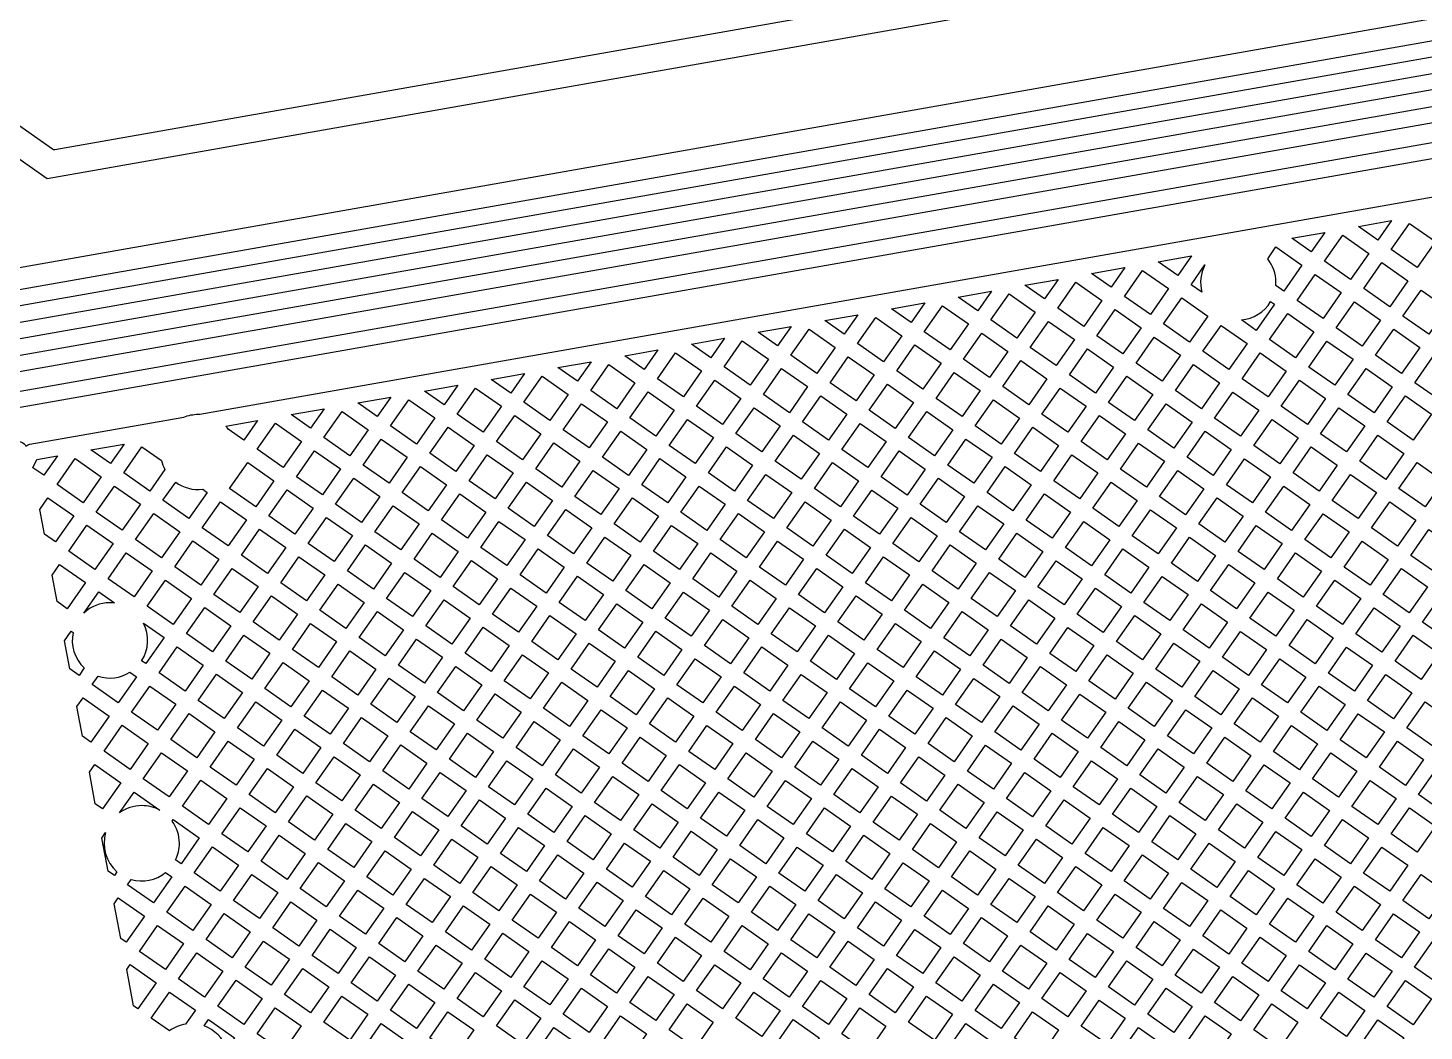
# Model space of a CAD drawing. Extents: x 3103 to 3424, y -52 to 175.
# Drawn here: x 3137.41 to 3144, y 38.67 to 43.4 of the extents above; entities that cross this region are included whole.
import ezdxf

# ---------------------------------------------------------------- set-up
doc = ezdxf.new("R2010")
doc.units = 0
doc.layers.add('gbr-dxf_layer0', color=7, linetype='Continuous')

msp = doc.modelspace()

# ---------------------------------------------------------------- linework, layer by layer
at = {"layer": 'gbr-dxf_layer0'}
for p, q in [((3136.7753, 41.9056), (3148.2559, 43.9299)), ((3148.2691, 43.8548), (3136.7885, 41.8306)), ((3136.8129, 41.7568), (3148.206, 43.7655)), ((3136.8826, 41.5993), (3148.2509, 43.6037)), ((3148.2624, 43.5284), (3136.8958, 41.5242)), ((3143.378, 42.4085), (3143.5344, 42.4361)), ((3143.6928, 42.464), (3143.8492, 42.4916)), ((3142.7481, 42.2975), (3142.9046, 42.325)), ((3142.4335, 42.242), (3142.5901, 42.2696)), ((3142.9026, 42.1893), (3142.9682, 42.2831)), ((3142.1185, 42.1864), (3142.2752, 42.2141)), ((3142.9541, 42.1532), (3142.9026, 42.1893)), ((3141.8036, 42.1309), (3141.9604, 42.1585)), ((3141.174, 42.0199), (3141.3307, 42.0475)), ((3141.4889, 42.0754), (3141.6455, 42.103)), ((3140.8592, 41.9644), (3141.0158, 41.992)), ((3140.5444, 41.9089), (3140.7009, 41.9365)), ((3140.2296, 41.8534), (3140.3861, 41.881)), ((3139.9147, 41.7978), (3140.0712, 41.8254)), ((3139.2851, 41.6868), (3139.4415, 41.7144)), ((3139.5997, 41.7423), (3139.7564, 41.7699)), ((3138.9701, 41.6313), (3139.1267, 41.6589)), ((3138.6553, 41.5758), (3138.8118, 41.6034)), ((3138.3466, 41.5213), (3138.4969, 41.5478)), ((3137.7108, 41.4092), (3137.8672, 41.4368)), ((3137.762, 39.5769), (3137.7798, 39.6023))]:
    msp.add_line(p, q, dxfattribs=at)
at = {"layer": 'gbr-dxf_layer0', "linetype": 'Continuous'}
for points in [[(3151.9028, 45.3586), (3137.5395, 42.8263, -0.20293), (3137.5298, 42.8285), (3137.2307, 43.038), (3135.153, 42.6719), (3135.0401, 42.5071)], [(3135.8809, 39.6033), (3135.6694, 40.6102), (3135.4845, 40.7329, -0.207211), (3135.4789, 40.7414), (3135.3084, 41.7091, -0.223074), (3135.2442, 41.8459, -0.133068), (3135.2685, 41.9357), (3135.1742, 42.4707, -0.200671), (3135.1764, 42.4803), (3135.2248, 42.551, -0.206219), (3135.2332, 42.5566), (3137.1955, 42.9024, -0.20293), (3137.2052, 42.9002), (3137.5043, 42.6907), (3151.7686, 45.2055, -0.095157), (3151.7734, 45.2055)], [(3154.1382, 45.2262), (3136.6478, 42.1418, 0.206698), (3136.3611, 41.9531, -0.088145), (3136.356, 41.9458), (3136.2457, 41.788, 0.198906), (3136.0849, 41.0647), (3136.2879, 39.9125, -0.203197), (3136.1508, 39.3173, -0.069722), (3136.1471, 39.3113)], [(3136.4522, 41.9057, -0.198647), (3136.6656, 42.0414), (3148.3145, 44.0953)], [(3148.3277, 44.0202), (3136.6788, 41.9664, 0.198607), (3136.5146, 41.8619)], [(3148.2225, 43.6908, -0.025352), (3148.217, 43.6901), (3136.8262, 41.6817)], [(3137.3284, 41.4639), (3137.383, 41.4454, -0.187894), (3137.4036, 41.4269, -0.138202), (3137.4223, 41.4357), (3138.1486, 41.5638, -0.099044), (3138.217, 41.5775, -0.011726), (3138.2251, 41.5773), (3148.3937, 43.3703)], [(3138.4969, 41.5478), (3138.4325, 41.4558), (3138.3581, 41.5079, 0.024976), (3138.3466, 41.5213)], [(3137.822, 40.6866, 0.030833), (3137.8002, 40.688, 0.192716), (3137.6775, 40.6388)], [(3138.0365, 39.7079, 0.127016), (3137.9503, 39.7299, 0.160314), (3137.8447, 39.6951)], [(3137.7798, 39.6023, 0.293187), (3137.8335, 39.418), (3137.8211, 39.4003), (3137.7914, 39.4211), (3137.762, 39.5769)]]:
    msp.add_lwpolyline(points, format="xyb", dxfattribs=at)
for points in [[(3143.5344, 42.4361), (3143.4699, 42.3441), (3143.378, 42.4085)], [(3143.8492, 42.4916), (3143.7848, 42.3996), (3143.6928, 42.464)], [(3142.9046, 42.325), (3142.8401, 42.233), (3142.7481, 42.2975)], [(3142.5901, 42.2696), (3142.5256, 42.1775), (3142.4335, 42.242)], [(3142.2752, 42.2141), (3142.2106, 42.1219), (3142.1185, 42.1864)], [(3141.9604, 42.1585), (3141.8958, 42.0664), (3141.8036, 42.1309)], [(3141.3307, 42.0475), (3141.2662, 41.9554), (3141.174, 42.0199)], [(3141.6455, 42.103), (3141.581, 42.0109), (3141.4889, 42.0754)], [(3141.0158, 41.992), (3140.9513, 41.8999), (3140.8592, 41.9644)], [(3140.7009, 41.9365), (3140.6364, 41.8444), (3140.5444, 41.9089)], [(3140.3861, 41.881), (3140.3216, 41.7889), (3140.2296, 41.8534)], [(3140.0712, 41.8254), (3140.0068, 41.7334), (3139.9147, 41.7978)], [(3139.4415, 41.7144), (3139.3771, 41.6224), (3139.2851, 41.6868)], [(3139.7564, 41.7699), (3139.6919, 41.6777), (3139.5997, 41.7423)], [(3139.1267, 41.6589), (3139.0622, 41.5667), (3138.9701, 41.6313)], [(3138.8118, 41.6034), (3138.7474, 41.5113), (3138.6553, 41.5758)], [(3137.4368, 41.3252), (3137.4548, 41.3641), (3137.5525, 41.3813)], [(3137.5525, 41.3813), (3137.4881, 41.2893), (3137.4368, 41.3252)], [(3137.8672, 41.4368), (3137.8028, 41.3448), (3137.7108, 41.4092)], [(3137.6775, 40.6388), (3137.7475, 40.7388), (3137.822, 40.6866)], [(3137.9586, 40.591), (3138.0555, 40.5231), (3137.9694, 40.4003), (3137.9498, 40.414)], [(3137.8447, 39.6951), (3137.9141, 39.7941), (3138.0365, 39.7079)]]:
    msp.add_lwpolyline(points, dxfattribs=at)
for points in [[(3143.8472, 42.3559), (3143.9331, 42.4787), (3144.0559, 42.3927), (3143.97, 42.27)], [(3143.5324, 42.3004), (3143.6183, 42.4232), (3143.7411, 42.3372), (3143.6551, 42.2145)], [(3142.588, 42.1338), (3142.6739, 42.2564), (3142.7964, 42.1706), (3142.7106, 42.048)], [(3143.4027, 42.1153), (3143.4887, 42.238), (3143.6114, 42.152), (3143.5255, 42.0293)], [(3143.7175, 42.1708), (3143.8035, 42.2935), (3143.9263, 42.2075), (3143.8403, 42.0848)], [(3142.2731, 42.0782), (3142.3591, 42.2011), (3142.4819, 42.1151), (3142.3958, 41.9922)], [(3141.9582, 42.0227), (3142.0442, 42.1454), (3142.1669, 42.0595), (3142.081, 41.9367)], [(3142.773, 42.0043), (3142.8588, 42.1269), (3142.9816, 42.0409), (3142.8958, 41.9183)], [(3143.5879, 41.9856), (3143.6738, 42.1083), (3143.7966, 42.0224), (3143.7107, 41.8996)], [(3143.9027, 42.0411), (3143.9887, 42.1638), (3144.1114, 42.0779), (3144.0255, 41.9551)], [(3141.6434, 41.9672), (3141.7293, 42.0899), (3141.8521, 42.0039), (3141.7662, 41.8812)], [(3142.4583, 41.9485), (3142.5443, 42.0714), (3142.6669, 41.9856), (3142.5808, 41.8627)], [(3143.273, 41.93), (3143.359, 42.0528), (3143.4818, 41.9669), (3143.3957, 41.844)], [(3141.0137, 41.8562), (3141.0997, 41.9789), (3141.2224, 41.8929), (3141.1365, 41.7702)], [(3141.3286, 41.9117), (3141.4145, 42.0344), (3141.5373, 41.9485), (3141.4513, 41.8257)], [(3142.1434, 41.893), (3142.2294, 42.0158), (3142.3521, 41.9298), (3142.2662, 41.807)], [(3142.9582, 41.8746), (3143.0441, 41.9972), (3143.1668, 41.9112), (3143.081, 41.7886)], [(3143.7731, 41.8559), (3143.859, 41.9787), (3143.9817, 41.8927), (3143.8958, 41.77)], [(3140.6989, 41.8007), (3140.7848, 41.9235), (3140.9076, 41.8375), (3140.8216, 41.7147)], [(3141.8286, 41.8375), (3141.9145, 41.9602), (3142.0373, 41.8743), (3141.9513, 41.7516)], [(3142.6432, 41.819), (3142.7293, 41.9419), (3142.8521, 41.8559), (3142.766, 41.733)], [(3143.4581, 41.8003), (3143.5442, 41.9232), (3143.667, 41.8372), (3143.5809, 41.7143)], [(3140.3841, 41.7452), (3140.47, 41.8679), (3140.5927, 41.782), (3140.5068, 41.6593)], [(3141.1989, 41.7265), (3141.2849, 41.8492), (3141.4076, 41.7633), (3141.3217, 41.6406)], [(3141.5137, 41.782), (3141.5997, 41.9048), (3141.7225, 41.8188), (3141.6365, 41.696)], [(3142.3286, 41.7633), (3142.4146, 41.8861), (3142.5371, 41.8003), (3142.4512, 41.6775)], [(3143.1434, 41.7449), (3143.2293, 41.8675), (3143.352, 41.7816), (3143.2662, 41.659)], [(3143.9582, 41.7263), (3144.0442, 41.849), (3144.1668, 41.7631), (3144.0809, 41.6404)], [(3140.0692, 41.6897), (3140.1552, 41.8125), (3140.2779, 41.7265), (3140.192, 41.6037)], [(3140.8841, 41.671), (3140.97, 41.7938), (3141.0928, 41.7078), (3141.0068, 41.585)], [(3142.0138, 41.7079), (3142.0997, 41.8306), (3142.2225, 41.7446), (3142.1365, 41.6219)], [(3142.8285, 41.6893), (3142.9145, 41.8122), (3143.0373, 41.7262), (3142.9512, 41.6033)], [(3143.6433, 41.6706), (3143.7294, 41.7935), (3143.8521, 41.7076), (3143.7661, 41.5847)], [(3139.7543, 41.634), (3139.8403, 41.7569), (3139.9631, 41.671), (3139.877, 41.5481)], [(3140.5692, 41.6156), (3140.6551, 41.7383), (3140.7779, 41.6523), (3140.692, 41.5296)], [(3141.3841, 41.5969), (3141.47, 41.7196), (3141.5928, 41.6336), (3141.5069, 41.5109)], [(3141.6989, 41.6523), (3141.7849, 41.7751), (3141.9076, 41.6892), (3141.8217, 41.5664)], [(3142.5136, 41.6338), (3142.5995, 41.7566), (3142.7223, 41.6706), (3142.6364, 41.5478)], [(3143.3286, 41.6153), (3143.4144, 41.7379), (3143.5372, 41.6519), (3143.4514, 41.5293)], [(3139.1246, 41.523), (3139.2107, 41.6459), (3139.3334, 41.56), (3139.2473, 41.4371)], [(3139.4395, 41.5787), (3139.5254, 41.7013), (3139.6481, 41.6153), (3139.5623, 41.4927)], [(3140.2544, 41.56), (3140.3404, 41.6828), (3140.4631, 41.5968), (3140.3771, 41.4741)], [(3141.0693, 41.5413), (3141.1552, 41.6641), (3141.278, 41.5782), (3141.192, 41.4554)], [(3141.8841, 41.5227), (3141.97, 41.6455), (3142.0928, 41.5595), (3142.0069, 41.4367)], [(3142.199, 41.5782), (3142.2849, 41.7009), (3142.4075, 41.6151), (3142.3215, 41.4924)], [(3143.0137, 41.5596), (3143.0997, 41.6825), (3143.2224, 41.5966), (3143.1364, 41.4737)], [(3143.8285, 41.541), (3143.9145, 41.6639), (3144.0372, 41.578), (3143.9511, 41.4551)], [(3138.8098, 41.4676), (3138.8957, 41.5903), (3139.0185, 41.5043), (3138.9326, 41.3816)], [(3139.9394, 41.5044), (3140.0255, 41.6273), (3140.1483, 41.5413), (3140.0622, 41.4184)], [(3140.7544, 41.4859), (3140.8404, 41.6086), (3140.9631, 41.5226), (3140.8772, 41.3999)], [(3141.5693, 41.4672), (3141.6552, 41.5899), (3141.778, 41.504), (3141.692, 41.3813)], [(3142.6988, 41.5041), (3142.7848, 41.6269), (3142.9075, 41.5409), (3142.8216, 41.4181)], [(3143.5138, 41.4856), (3143.5996, 41.6082), (3143.7224, 41.5223), (3143.6365, 41.3997)], [(3138.4949, 41.4121), (3138.5809, 41.5348), (3138.7036, 41.4489), (3138.6177, 41.3261)], [(3139.3098, 41.3934), (3139.3958, 41.5163), (3139.5186, 41.4303), (3139.4326, 41.3074)], [(3139.6247, 41.449), (3139.7106, 41.5716), (3139.8333, 41.4857), (3139.7475, 41.3631)], [(3140.4395, 41.4304), (3140.5255, 41.5531), (3140.6483, 41.4672), (3140.5623, 41.3444)], [(3141.2544, 41.4117), (3141.3404, 41.5345), (3141.4632, 41.4485), (3141.3772, 41.3257)], [(3142.0693, 41.393), (3142.1552, 41.5158), (3142.2778, 41.43), (3142.1919, 41.3072)], [(3142.3839, 41.4487), (3142.4699, 41.5714), (3142.5927, 41.4854), (3142.5067, 41.3627)], [(3143.1988, 41.43), (3143.2849, 41.5529), (3143.4076, 41.4669), (3143.3216, 41.344)], [(3138.995, 41.3379), (3139.0809, 41.4606), (3139.2036, 41.3747), (3139.1177, 41.252)], [(3140.1247, 41.3747), (3140.2107, 41.4976), (3140.3334, 41.4117), (3140.2474, 41.2888)], [(3140.9396, 41.3562), (3141.0256, 41.4789), (3141.1483, 41.393), (3141.0624, 41.2703)], [(3141.7544, 41.3376), (3141.8404, 41.4603), (3141.9632, 41.3743), (3141.8772, 41.2516)], [(3142.884, 41.3744), (3142.97, 41.4972), (3143.0927, 41.4113), (3143.0067, 41.2885)], [(3143.6989, 41.356), (3143.7848, 41.4786), (3143.9074, 41.3927), (3143.8216, 41.2701)], [(3138.6801, 41.2824), (3138.7661, 41.4052), (3138.8889, 41.3192), (3138.8029, 41.1964)], [(3139.495, 41.2637), (3139.581, 41.3866), (3139.7038, 41.3007), (3139.6177, 41.1778)], [(3139.8099, 41.3194), (3139.8957, 41.442), (3140.0185, 41.356), (3139.9327, 41.2334)], [(3140.6247, 41.3007), (3140.7107, 41.4235), (3140.8335, 41.3375), (3140.7475, 41.2147)], [(3141.4396, 41.282), (3141.5256, 41.4048), (3141.6483, 41.3188), (3141.5624, 41.1961)], [(3142.2543, 41.2635), (3142.3402, 41.3862), (3142.463, 41.3003), (3142.3771, 41.1775)], [(3142.5692, 41.319), (3142.6551, 41.4417), (3142.7779, 41.3557), (3142.6919, 41.233)], [(3143.384, 41.3003), (3143.4701, 41.4232), (3143.5928, 41.3373), (3143.5068, 41.2144)], [(3137.5505, 41.2456), (3137.6364, 41.3683), (3137.7591, 41.2824), (3137.6732, 41.1597)], [(3138.3653, 41.2269), (3138.4512, 41.3497), (3138.574, 41.2637), (3138.4881, 41.141)], [(3139.1801, 41.2083), (3139.2661, 41.331), (3139.3888, 41.245), (3139.3029, 41.1223)], [(3140.3098, 41.2451), (3140.3958, 41.368), (3140.5186, 41.282), (3140.4326, 41.1591)], [(3141.1248, 41.2265), (3141.2107, 41.3493), (3141.3335, 41.2633), (3141.2476, 41.1406)], [(3141.9396, 41.2079), (3142.0256, 41.3306), (3142.1482, 41.2448), (3142.0622, 41.122)], [(3143.0692, 41.2448), (3143.1551, 41.3676), (3143.2779, 41.2816), (3143.1919, 41.1588)], [(3143.884, 41.2264), (3143.9698, 41.349), (3144.0927, 41.2629), (3144.0069, 41.1403)], [(3138.8653, 41.1527), (3138.9513, 41.2755), (3139.074, 41.1895), (3138.988, 41.0668)], [(3139.6801, 41.1341), (3139.7662, 41.2569), (3139.889, 41.171), (3139.8029, 41.0481)], [(3139.9951, 41.1897), (3140.0809, 41.3123), (3140.2037, 41.2264), (3140.1178, 41.1038)], [(3140.8099, 41.171), (3140.8959, 41.2938), (3141.0187, 41.2078), (3140.9327, 41.0851)], [(3141.6248, 41.1524), (3141.7107, 41.2751), (3141.8335, 41.1892), (3141.7476, 41.0664)], [(3142.4395, 41.1338), (3142.5255, 41.2566), (3142.6482, 41.1706), (3142.5623, 41.0478)], [(3142.7544, 41.1893), (3142.8403, 41.312), (3142.963, 41.2261), (3142.8771, 41.1034)], [(3143.5692, 41.1707), (3143.6552, 41.2935), (3143.7779, 41.2077), (3143.6918, 41.0848)], [(3137.4686, 41.1286), (3137.5068, 41.1832), (3137.6295, 41.0973), (3137.5436, 40.9746), (3137.4907, 41.0116)], [(3137.7356, 41.116), (3137.8215, 41.2387), (3137.9443, 41.1527), (3137.8584, 41.03)], [(3138.5505, 41.0972), (3138.6364, 41.22), (3138.7592, 41.134), (3138.6733, 41.0113)], [(3139.3653, 41.0786), (3139.4513, 41.2013), (3139.574, 41.1154), (3139.4881, 40.9926)], [(3140.1802, 41.0601), (3140.2661, 41.1827), (3140.3889, 41.0967), (3140.303, 40.9741)], [(3140.495, 41.1154), (3140.581, 41.2383), (3140.7038, 41.1523), (3140.6178, 41.0294)], [(3141.31, 41.0969), (3141.3959, 41.2196), (3141.5186, 41.1337), (3141.4327, 41.0109)], [(3142.1246, 41.0783), (3142.2106, 41.2011), (3142.3334, 41.1151), (3142.2474, 40.9924)], [(3143.2544, 41.1151), (3143.3403, 41.2379), (3143.463, 41.1519), (3143.3771, 41.0292)], [(3138.2356, 41.0417), (3138.3216, 41.1645), (3138.4443, 41.0785), (3138.3584, 40.9558)], [(3139.0505, 41.0231), (3139.1364, 41.1458), (3139.2592, 41.0599), (3139.1733, 40.9371)], [(3139.8654, 41.0044), (3139.9514, 41.1273), (3140.0741, 41.0413), (3139.9881, 40.9185)], [(3140.9951, 41.0414), (3141.0811, 41.1641), (3141.2039, 41.0782), (3141.1179, 40.9554)], [(3141.81, 41.0227), (3141.8959, 41.1455), (3142.0185, 41.0596), (3141.9326, 40.9369)], [(3142.6247, 41.0041), (3142.7107, 41.1269), (3142.8334, 41.0409), (3142.7474, 40.9182)], [(3142.9395, 41.0597), (3143.0255, 41.1824), (3143.1482, 41.0964), (3143.0623, 40.9737)], [(3143.7542, 41.0411), (3143.8403, 41.164), (3143.9632, 41.0779), (3143.8771, 40.955)], [(3137.606, 40.9309), (3137.6919, 41.0536), (3137.8147, 40.9676), (3137.7288, 40.8449)], [(3137.9208, 40.9863), (3138.0067, 41.109), (3138.1295, 41.023), (3138.0436, 40.9003)], [(3138.7357, 40.9676), (3138.8216, 41.0903), (3138.9443, 41.0044), (3138.8584, 40.8816)], [(3139.5505, 40.9489), (3139.6364, 41.0717), (3139.7592, 40.9857), (3139.6733, 40.8629)], [(3140.3654, 40.9304), (3140.4513, 41.053), (3140.5741, 40.967), (3140.4882, 40.8444)], [(3140.6802, 40.9857), (3140.7662, 41.1086), (3140.889, 41.0226), (3140.803, 40.8998)], [(3141.4951, 40.9672), (3141.5811, 41.09), (3141.7039, 41.004), (3141.6179, 40.8813)], [(3142.3099, 40.9486), (3142.3958, 41.0714), (3142.5186, 40.9854), (3142.4326, 40.8627)], [(3143.1247, 40.93), (3143.2106, 41.0527), (3143.3334, 40.9668), (3143.2474, 40.844)], [(3143.4395, 40.9855), (3143.5255, 41.1082), (3143.6481, 41.0224), (3143.5622, 40.8996)], [(3138.4208, 40.9121), (3138.5068, 41.0348), (3138.6296, 40.9488), (3138.5436, 40.8261)], [(3139.2357, 40.8934), (3139.3216, 41.0162), (3139.4444, 40.9302), (3139.3584, 40.8075)], [(3140.0505, 40.8748), (3140.1365, 40.9976), (3140.2593, 40.9117), (3140.1733, 40.7888)], [(3141.1803, 40.9117), (3141.2663, 41.0344), (3141.389, 40.9485), (3141.303, 40.8258)], [(3141.995, 40.8932), (3142.0809, 41.0159), (3142.2037, 40.9299), (3142.1178, 40.8072)], [(3142.8099, 40.8745), (3142.8958, 40.9972), (3143.0186, 40.9113), (3142.9326, 40.7885)], [(3143.9395, 40.9113), (3144.0256, 41.0342), (3144.1483, 40.9483), (3144.0623, 40.8254)], [(3137.7912, 40.8012), (3137.8771, 40.9239), (3137.9999, 40.8379), (3137.914, 40.7152)], [(3138.106, 40.8566), (3138.1919, 40.9793), (3138.3147, 40.8933), (3138.2288, 40.7707)], [(3138.9208, 40.8379), (3139.0068, 40.9607), (3139.1295, 40.8747), (3139.0436, 40.752)], [(3139.7357, 40.8192), (3139.8216, 40.942), (3139.9444, 40.8561), (3139.8584, 40.7333)], [(3140.5506, 40.8007), (3140.6365, 40.9233), (3140.7593, 40.8374), (3140.6734, 40.7147)], [(3140.8654, 40.8561), (3140.9514, 40.9789), (3141.0742, 40.893), (3140.9882, 40.7701)], [(3141.6803, 40.8376), (3141.7663, 40.9603), (3141.8888, 40.8745), (3141.8029, 40.7517)], [(3142.4951, 40.819), (3142.581, 40.9417), (3142.7037, 40.8558), (3142.6178, 40.733)], [(3143.3099, 40.8003), (3143.3958, 40.9231), (3143.5184, 40.8372), (3143.4325, 40.7145)], [(3143.6246, 40.8559), (3143.7105, 40.9787), (3143.8334, 40.8926), (3143.7474, 40.7699)], [(3137.5272, 40.8184), (3137.5623, 40.8685), (3137.6851, 40.7825), (3137.599, 40.6596), (3137.5509, 40.6933)], [(3138.606, 40.7824), (3138.692, 40.9051), (3138.8147, 40.8192), (3138.7287, 40.6965)], [(3139.4208, 40.7638), (3139.5068, 40.8865), (3139.6296, 40.8005), (3139.5436, 40.6778)], [(3140.2357, 40.7451), (3140.3217, 40.868), (3140.4445, 40.782), (3140.3585, 40.6591)], [(3141.3655, 40.782), (3141.4514, 40.9048), (3141.5742, 40.8188), (3141.4882, 40.6961)], [(3142.1802, 40.7635), (3142.2662, 40.8862), (3142.3889, 40.8003), (3142.303, 40.6775)], [(3142.995, 40.7448), (3143.081, 40.8676), (3143.2037, 40.7816), (3143.1178, 40.6589)], [(3137.9764, 40.6715), (3138.0623, 40.7942), (3138.1851, 40.7082), (3138.0992, 40.5855)], [(3138.2912, 40.727), (3138.3771, 40.8496), (3138.4999, 40.7637), (3138.414, 40.641)], [(3139.106, 40.7083), (3139.192, 40.831), (3139.3147, 40.7451), (3139.2288, 40.6223)], [(3139.9208, 40.6896), (3140.0068, 40.8124), (3140.1296, 40.7264), (3140.0436, 40.6036)], [(3140.7358, 40.671), (3140.8217, 40.7937), (3140.9445, 40.7077), (3140.8586, 40.5851)], [(3141.0506, 40.7264), (3141.1366, 40.8493), (3141.2593, 40.7633), (3141.1733, 40.6405)], [(3141.8653, 40.708), (3141.9513, 40.8307), (3142.0741, 40.7448), (3141.9881, 40.622)], [(3142.6802, 40.6893), (3142.7662, 40.8121), (3142.8889, 40.7261), (3142.803, 40.6034)], [(3143.4949, 40.6708), (3143.5809, 40.7935), (3143.7037, 40.7074), (3143.6178, 40.5847)], [(3143.8099, 40.7262), (3143.8958, 40.8489), (3144.0186, 40.763), (3143.9326, 40.6402)], [(3138.7911, 40.6527), (3138.8771, 40.7755), (3138.9999, 40.6895), (3138.9139, 40.5668)], [(3139.6061, 40.6341), (3139.692, 40.7568), (3139.8147, 40.6709), (3139.7288, 40.5482)], [(3140.4209, 40.6154), (3140.5069, 40.7383), (3140.6297, 40.6523), (3140.5437, 40.5295)], [(3141.5507, 40.6524), (3141.6366, 40.7751), (3141.7592, 40.6893), (3141.6732, 40.5665)], [(3142.3654, 40.6338), (3142.4513, 40.7566), (3142.5741, 40.6706), (3142.4881, 40.5479)], [(3143.1802, 40.6152), (3143.2662, 40.7379), (3143.3888, 40.652), (3143.3029, 40.5293)], [(3138.1616, 40.5418), (3138.2475, 40.6645), (3138.3703, 40.5786), (3138.2844, 40.4559)], [(3138.4764, 40.5973), (3138.5623, 40.72), (3138.685, 40.634), (3138.5991, 40.5114)], [(3139.2912, 40.5786), (3139.3771, 40.7013), (3139.4999, 40.6154), (3139.414, 40.4926)], [(3140.106, 40.5599), (3140.192, 40.6827), (3140.3148, 40.5967), (3140.2288, 40.474)], [(3140.921, 40.5414), (3141.0069, 40.664), (3141.1296, 40.5781), (3141.0437, 40.4554)], [(3141.2357, 40.5968), (3141.3218, 40.7196), (3141.4445, 40.6337), (3141.3585, 40.5108)], [(3142.0506, 40.5783), (3142.1365, 40.7011), (3142.2593, 40.6151), (3142.1733, 40.4924)], [(3142.8654, 40.5597), (3142.9513, 40.6824), (3143.0741, 40.5965), (3142.9881, 40.4737)], [(3143.6802, 40.541), (3143.7662, 40.6637), (3143.8889, 40.5778), (3143.803, 40.455)], [(3143.9951, 40.5965), (3144.081, 40.7192), (3144.2037, 40.6333), (3144.1178, 40.5106)], [(3138.6615, 40.4676), (3138.7474, 40.5903), (3138.8702, 40.5044), (3138.7843, 40.3817)], [(3138.9763, 40.5231), (3139.0623, 40.6458), (3139.1851, 40.5599), (3139.0991, 40.4371)], [(3139.7912, 40.5045), (3139.8771, 40.6272), (3139.9999, 40.5412), (3139.914, 40.4185)], [(3140.6061, 40.4858), (3140.6921, 40.6086), (3140.8149, 40.5226), (3140.7289, 40.3998)], [(3141.4209, 40.4671), (3141.507, 40.5899), (3141.6295, 40.5041), (3141.5435, 40.3813)], [(3141.7357, 40.5228), (3141.8216, 40.6456), (3141.9444, 40.5596), (3141.8585, 40.4368)], [(3142.5506, 40.5042), (3142.6365, 40.6269), (3142.7593, 40.5409), (3142.6733, 40.4182)], [(3143.3653, 40.4856), (3143.4512, 40.6083), (3143.5741, 40.5223), (3143.4881, 40.3995)], [(3138.3468, 40.4121), (3138.4327, 40.5348), (3138.5554, 40.4489), (3138.4695, 40.3262)], [(3139.4764, 40.4489), (3139.5624, 40.5717), (3139.6851, 40.4858), (3139.5991, 40.363)], [(3140.2912, 40.4303), (3140.3772, 40.553), (3140.5, 40.4671), (3140.414, 40.3443)], [(3141.1061, 40.4117), (3141.192, 40.5344), (3141.3148, 40.4484), (3141.2289, 40.3257)], [(3142.2358, 40.4486), (3142.3217, 40.5714), (3142.4444, 40.4854), (3142.3585, 40.3627)], [(3143.0506, 40.43), (3143.1365, 40.5527), (3143.2592, 40.4669), (3143.1732, 40.3441)], [(3143.8654, 40.4113), (3143.9513, 40.5341), (3144.0741, 40.4481), (3143.9881, 40.3254)], [(3138.0319, 40.3566), (3138.1179, 40.4794), (3138.2407, 40.3934), (3138.1546, 40.2706)], [(3138.8467, 40.338), (3138.9326, 40.4606), (3139.0554, 40.3747), (3138.9695, 40.252)], [(3139.1615, 40.3934), (3139.2475, 40.5162), (3139.3703, 40.4302), (3139.2843, 40.3074)], [(3139.9764, 40.3748), (3140.0623, 40.4975), (3140.1851, 40.4115), (3140.0992, 40.2888)], [(3140.7913, 40.3561), (3140.8773, 40.4789), (3141, 40.393), (3140.914, 40.2702)], [(3141.6059, 40.3376), (3141.692, 40.4604), (3141.8148, 40.3744), (3141.7288, 40.2516)], [(3141.9209, 40.3931), (3142.0069, 40.5159), (3142.1296, 40.4299), (3142.0437, 40.3072)], [(3142.7357, 40.3745), (3142.8217, 40.4972), (3142.9444, 40.4113), (3142.8585, 40.2886)], [(3143.5506, 40.3558), (3143.6365, 40.4786), (3143.7593, 40.3926), (3143.6733, 40.2699)], [(3138.5319, 40.2825), (3138.6178, 40.4052), (3138.7406, 40.3193), (3138.6547, 40.1965)], [(3139.6615, 40.3193), (3139.7475, 40.442), (3139.8703, 40.3561), (3139.7843, 40.2333)], [(3140.4764, 40.3006), (3140.5624, 40.4234), (3140.6852, 40.3374), (3140.5992, 40.2146)], [(3141.2914, 40.282), (3141.3772, 40.4047), (3141.4998, 40.3189), (3141.4139, 40.1962)], [(3142.4209, 40.319), (3142.5068, 40.4417), (3142.6296, 40.3558), (3142.5437, 40.233)], [(3143.2356, 40.3004), (3143.3216, 40.4232), (3143.4444, 40.3371), (3143.3585, 40.2144)], [(3138.2171, 40.2269), (3138.3031, 40.3497), (3138.4258, 40.2638), (3138.3398, 40.141)], [(3139.0319, 40.2083), (3139.1178, 40.331), (3139.2406, 40.245), (3139.1547, 40.1223)], [(3139.3467, 40.2637), (3139.4327, 40.3865), (3139.5554, 40.3006), (3139.4694, 40.1778)], [(3140.1616, 40.2451), (3140.2475, 40.3678), (3140.3703, 40.2819), (3140.2844, 40.1592)], [(3140.9764, 40.2265), (3141.0624, 40.3493), (3141.1852, 40.2633), (3141.0992, 40.1405)], [(3141.7912, 40.2079), (3141.8772, 40.3307), (3142, 40.2447), (3141.914, 40.1219)], [(3142.1061, 40.2635), (3142.192, 40.3862), (3142.3148, 40.3003), (3142.2288, 40.1775)], [(3142.9209, 40.2448), (3143.0068, 40.3676), (3143.1295, 40.2817), (3143.0436, 40.159)], [(3143.7358, 40.2262), (3143.8217, 40.3489), (3143.9444, 40.263), (3143.8585, 40.1402)], [(3137.9022, 40.1715), (3137.9882, 40.2942), (3138.1109, 40.2082), (3138.025, 40.0855)], [(3138.7171, 40.1528), (3138.803, 40.2755), (3138.9258, 40.1896), (3138.8399, 40.0669)], [(3139.8467, 40.1896), (3139.9327, 40.3124), (3140.0555, 40.2264), (3139.9695, 40.1036)], [(3140.6616, 40.1709), (3140.7476, 40.2937), (3140.8703, 40.2078), (3140.7843, 40.085)], [(3141.4764, 40.1525), (3141.5622, 40.2752), (3141.6851, 40.1892), (3141.5992, 40.0665)], [(3142.6061, 40.1893), (3142.692, 40.3121), (3142.8148, 40.2261), (3142.7288, 40.1034)], [(3143.4209, 40.1707), (3143.5069, 40.2934), (3143.6296, 40.2075), (3143.5437, 40.0847)], [(3137.6446, 40.1977), (3137.6733, 40.2387), (3137.7961, 40.1527), (3137.7101, 40.0299), (3137.6712, 40.0572)], [(3138.4022, 40.0973), (3138.4882, 40.2201), (3138.611, 40.1341), (3138.525, 40.0113)], [(3139.2171, 40.0786), (3139.303, 40.2013), (3139.4257, 40.1154), (3139.3398, 39.9927)], [(3139.5318, 40.1341), (3139.6178, 40.2569), (3139.7406, 40.1709), (3139.6546, 40.0481)], [(3140.3468, 40.1155), (3140.4327, 40.2382), (3140.5555, 40.1522), (3140.4696, 40.0295)], [(3141.1616, 40.0968), (3141.2476, 40.2196), (3141.3702, 40.1338), (3141.2842, 40.011)], [(3141.9764, 40.0782), (3142.0624, 40.201), (3142.1851, 40.1151), (3142.0991, 39.9923)], [(3142.2912, 40.1338), (3142.3772, 40.2566), (3142.5, 40.1706), (3142.414, 40.0479)], [(3143.106, 40.1153), (3143.1919, 40.238), (3143.3148, 40.152), (3143.2288, 40.0292)], [(3143.9209, 40.0965), (3144.0069, 40.2193), (3144.1297, 40.1333), (3144.0437, 40.0105)], [(3138.0875, 40.0418), (3138.1734, 40.1645), (3138.296, 40.0786), (3138.2101, 39.9559)], [(3138.9023, 40.0232), (3138.9882, 40.1459), (3139.111, 40.0599), (3139.0251, 39.9372)], [(3140.0319, 40.0599), (3140.1179, 40.1827), (3140.2407, 40.0967), (3140.1547, 39.974)], [(3140.8468, 40.0413), (3140.9327, 40.1641), (3141.0555, 40.0781), (3140.9695, 39.9553)], [(3141.6616, 40.0228), (3141.7475, 40.1455), (3141.8702, 40.0595), (3141.7844, 39.9368)], [(3142.7912, 40.0597), (3142.8772, 40.1824), (3142.9999, 40.0965), (3142.9139, 39.9738)], [(3143.6061, 40.041), (3143.692, 40.1638), (3143.8148, 40.0778), (3143.7288, 39.9551)], [(3137.7726, 39.9862), (3137.8585, 40.109), (3137.9813, 40.0231), (3137.8953, 39.9003)], [(3138.5874, 39.9676), (3138.6734, 40.0904), (3138.7962, 40.0045), (3138.7102, 39.8816)], [(3139.4022, 39.949), (3139.4881, 40.0717), (3139.6109, 39.9857), (3139.525, 39.863)], [(3139.717, 40.0044), (3139.803, 40.1272), (3139.9258, 40.0412), (3139.8398, 39.9184)], [(3140.532, 39.9858), (3140.6179, 40.1085), (3140.7406, 40.0226), (3140.6547, 39.8999)], [(3141.3466, 39.9673), (3141.4326, 40.0901), (3141.5555, 40.0041), (3141.4695, 39.8813)], [(3142.1615, 39.9486), (3142.2475, 40.0714), (3142.3703, 39.9854), (3142.2843, 39.8626)], [(3142.4764, 40.0041), (3142.5624, 40.1269), (3142.6851, 40.041), (3142.5992, 39.9182)], [(3143.2913, 39.9855), (3143.3772, 40.1083), (3143.5, 40.0223), (3143.414, 39.8996)], [(3138.2726, 39.9122), (3138.3585, 40.0349), (3138.4813, 39.9489), (3138.3953, 39.8262)], [(3139.0875, 39.8935), (3139.1734, 40.0162), (3139.2961, 39.9303), (3139.2102, 39.8076)], [(3139.9023, 39.8747), (3139.9882, 39.9975), (3140.111, 39.9115), (3140.025, 39.7888)], [(3140.2171, 39.9303), (3140.3031, 40.053), (3140.4259, 39.9671), (3140.3399, 39.8443)], [(3141.032, 39.9116), (3141.1179, 40.0344), (3141.2405, 39.9485), (3141.1545, 39.8258)], [(3141.8468, 39.8931), (3141.9327, 40.0158), (3142.0554, 39.9299), (3141.9695, 39.8072)], [(3142.6616, 39.8745), (3142.7475, 39.9973), (3142.8702, 39.9114), (3142.7842, 39.7886)], [(3142.9763, 39.9301), (3143.0623, 40.0528), (3143.1851, 39.9668), (3143.0992, 39.8441)], [(3143.7913, 39.9114), (3143.8772, 40.0341), (3144, 39.9481), (3143.9141, 39.8254)], [(3137.9578, 39.8566), (3138.0438, 39.9794), (3138.1664, 39.8935), (3138.0804, 39.7707)], [(3138.7726, 39.8379), (3138.8586, 39.9608), (3138.9814, 39.8748), (3138.8954, 39.752)], [(3139.5874, 39.8193), (3139.6733, 39.942), (3139.7961, 39.856), (3139.7102, 39.7333)], [(3140.7171, 39.8562), (3140.803, 39.9789), (3140.9258, 39.8929), (3140.8399, 39.7702)], [(3141.5319, 39.8376), (3141.6179, 39.9604), (3141.7407, 39.8744), (3141.6547, 39.7516)], [(3142.3467, 39.8189), (3142.4327, 39.9417), (3142.5555, 39.8558), (3142.4695, 39.733)], [(3143.4764, 39.8559), (3143.5624, 39.9786), (3143.6851, 39.8927), (3143.5992, 39.7699)], [(3137.7033, 39.8873), (3137.7289, 39.9238), (3137.8516, 39.8378), (3137.7656, 39.715), (3137.7313, 39.739)], [(3138.4578, 39.7825), (3138.5437, 39.9052), (3138.6664, 39.8192), (3138.5805, 39.6965)], [(3139.2726, 39.7639), (3139.3585, 39.8866), (3139.4813, 39.8006), (3139.3954, 39.6779)], [(3140.0874, 39.7451), (3140.1734, 39.8678), (3140.2962, 39.7819), (3140.2102, 39.6591)], [(3140.4023, 39.8006), (3140.4883, 39.9234), (3140.611, 39.8374), (3140.525, 39.7147)], [(3141.217, 39.7821), (3141.3029, 39.9048), (3141.4258, 39.8189), (3141.3398, 39.6961)], [(3142.0319, 39.7635), (3142.1178, 39.8862), (3142.2406, 39.8002), (3142.1547, 39.6775)], [(3142.8467, 39.7449), (3142.9326, 39.8677), (3143.0555, 39.7817), (3142.9695, 39.6589)], [(3143.1616, 39.8004), (3143.2476, 39.9231), (3143.3703, 39.8371), (3143.2844, 39.7144)], [(3143.9765, 39.7817), (3144.0625, 39.9044), (3144.1852, 39.8184), (3144.0993, 39.6957)], [(3138.1429, 39.7269), (3138.2289, 39.8498), (3138.3516, 39.7638), (3138.2656, 39.641)], [(3138.9578, 39.7082), (3139.0438, 39.8311), (3139.1665, 39.7452), (3139.0805, 39.6223)], [(3139.7727, 39.6896), (3139.8585, 39.8123), (3139.9813, 39.7264), (3139.8954, 39.6037)], [(3140.9023, 39.7265), (3140.9883, 39.8492), (3141.1108, 39.7633), (3141.0249, 39.6407)], [(3141.7171, 39.7079), (3141.8031, 39.8307), (3141.9258, 39.7448), (3141.8398, 39.622)], [(3142.5319, 39.6893), (3142.6179, 39.8121), (3142.7405, 39.7262), (3142.6546, 39.6034)], [(3143.6616, 39.7262), (3143.7475, 39.849), (3143.8704, 39.7629), (3143.7844, 39.6402)], [(3138.643, 39.6528), (3138.7289, 39.7755), (3138.8517, 39.6895), (3138.7657, 39.5668)], [(3139.4578, 39.6342), (3139.5437, 39.7569), (3139.6665, 39.6709), (3139.5806, 39.5482)], [(3140.2726, 39.6154), (3140.3586, 39.7382), (3140.4813, 39.6522), (3140.3953, 39.5295)], [(3140.5874, 39.6709), (3140.6734, 39.7937), (3140.7962, 39.7078), (3140.7102, 39.585)], [(3141.4022, 39.6524), (3141.4882, 39.7751), (3141.6109, 39.6892), (3141.525, 39.5664)], [(3142.2171, 39.6338), (3142.303, 39.7565), (3142.4258, 39.6706), (3142.3399, 39.5479)], [(3143.0319, 39.6152), (3143.1179, 39.7379), (3143.2407, 39.652), (3143.1547, 39.5292)], [(3143.3468, 39.6707), (3143.4327, 39.7934), (3143.5555, 39.7075), (3143.4695, 39.5848)], [(3138.3281, 39.5973), (3138.4141, 39.7201), (3138.5368, 39.6341), (3138.4508, 39.5113)], [(3139.1429, 39.5786), (3139.2289, 39.7014), (3139.3517, 39.6155), (3139.2657, 39.4927)], [(3139.9578, 39.56), (3140.0437, 39.6826), (3140.1665, 39.5967), (3140.0806, 39.474)], [(3141.0873, 39.5969), (3141.1733, 39.7196), (3141.2961, 39.6336), (3141.2102, 39.511)], [(3141.9022, 39.5783), (3141.9882, 39.7011), (3142.111, 39.6151), (3142.025, 39.4923)], [(3142.717, 39.5597), (3142.803, 39.6825), (3142.9258, 39.5965), (3142.8398, 39.4737)], [(3143.8469, 39.5965), (3143.9328, 39.7192), (3144.0556, 39.6333), (3143.9696, 39.5105)], [(3138.8282, 39.5231), (3138.9141, 39.6458), (3139.0368, 39.5599), (3138.9509, 39.4372)], [(3139.643, 39.5045), (3139.7289, 39.6272), (3139.8517, 39.5413), (3139.7658, 39.4185)], [(3140.4578, 39.4858), (3140.5437, 39.6085), (3140.6665, 39.5226), (3140.5805, 39.3998)], [(3140.7726, 39.5413), (3140.8586, 39.6641), (3140.9812, 39.5782), (3140.8952, 39.4554)], [(3141.5874, 39.5227), (3141.6734, 39.6455), (3141.7961, 39.5595), (3141.7101, 39.4368)], [(3142.4023, 39.5042), (3142.4882, 39.6269), (3142.6108, 39.541), (3142.5249, 39.4183)], [(3143.2171, 39.4855), (3143.3031, 39.6083), (3143.4258, 39.5223), (3143.3398, 39.3996)], [(3143.5319, 39.5411), (3143.6179, 39.6638), (3143.7407, 39.5778), (3143.6548, 39.455)], [(3138.5133, 39.4676), (3138.5992, 39.5904), (3138.722, 39.5044), (3138.636, 39.3816)], [(3139.3281, 39.449), (3139.4141, 39.5718), (3139.5369, 39.4858), (3139.4509, 39.363)], [(3140.143, 39.4303), (3140.2289, 39.553), (3140.3516, 39.467), (3140.2657, 39.3444)], [(3141.2726, 39.4672), (3141.3585, 39.5899), (3141.4813, 39.504), (3141.3954, 39.3813)], [(3142.0874, 39.4486), (3142.1734, 39.5714), (3142.2961, 39.4855), (3142.2102, 39.3627)], [(3142.9022, 39.43), (3142.9882, 39.5528), (3143.111, 39.4668), (3143.025, 39.344)], [(3138.1983, 39.412), (3138.2844, 39.5348), (3138.4071, 39.4489), (3138.3211, 39.326)], [(3139.0133, 39.3935), (3139.0992, 39.5162), (3139.222, 39.4302), (3139.1361, 39.3075)], [(3139.8282, 39.3748), (3139.9141, 39.4976), (3140.0369, 39.4116), (3139.951, 39.2889)], [(3140.643, 39.3561), (3140.7289, 39.4788), (3140.8515, 39.393), (3140.7656, 39.2702)], [(3140.9576, 39.4117), (3141.0436, 39.5345), (3141.1665, 39.4485), (3141.0805, 39.3257)], [(3141.7725, 39.393), (3141.8585, 39.5158), (3141.9813, 39.4299), (3141.8953, 39.3071)], [(3142.5874, 39.3746), (3142.6733, 39.4973), (3142.7961, 39.4112), (3142.7102, 39.2886)], [(3143.4023, 39.3559), (3143.4882, 39.4786), (3143.6111, 39.3926), (3143.5251, 39.2699)], [(3143.7172, 39.4113), (3143.8032, 39.5341), (3143.9259, 39.4481), (3143.84, 39.3254)], [(3138.3835, 39.2823), (3138.4695, 39.4052), (3138.5923, 39.3192), (3138.5063, 39.1964)], [(3138.6985, 39.3379), (3138.7845, 39.4607), (3138.9071, 39.3748), (3138.8211, 39.252)], [(3139.5133, 39.3193), (3139.5993, 39.4421), (3139.7221, 39.3561), (3139.6361, 39.2333)], [(3140.3282, 39.3007), (3140.4141, 39.4233), (3140.5368, 39.3374), (3140.4509, 39.2147)], [(3141.1429, 39.282), (3141.2289, 39.4048), (3141.3517, 39.3189), (3141.2657, 39.1961)], [(3141.4578, 39.3376), (3141.5437, 39.4603), (3141.6664, 39.3743), (3141.5805, 39.2517)], [(3142.2726, 39.319), (3142.3586, 39.4418), (3142.4812, 39.3559), (3142.3953, 39.2331)], [(3143.0874, 39.3003), (3143.1734, 39.4231), (3143.2961, 39.3372), (3143.2102, 39.2144)], [(3143.9024, 39.2817), (3143.9883, 39.4044), (3144.1111, 39.3185), (3144.0251, 39.1957)], [(3138.0687, 39.2269), (3138.1546, 39.3496), (3138.2774, 39.2636), (3138.1915, 39.1409)], [(3139.1985, 39.2638), (3139.2844, 39.3865), (3139.4072, 39.3006), (3139.3213, 39.1779)], [(3140.0134, 39.2451), (3140.0993, 39.3679), (3140.222, 39.282), (3140.1361, 39.1592)], [(3140.828, 39.2265), (3140.9139, 39.3493), (3141.0368, 39.2633), (3140.9508, 39.1405)], [(3141.9577, 39.2634), (3142.0437, 39.3862), (3142.1665, 39.3002), (3142.0805, 39.1774)], [(3142.7726, 39.2449), (3142.8585, 39.3675), (3142.9813, 39.2816), (3142.8954, 39.1589)], [(3143.5875, 39.2261), (3143.6735, 39.3489), (3143.7963, 39.263), (3143.7103, 39.1402)], [(3137.8206, 39.2667), (3137.8398, 39.2942), (3137.9626, 39.2082), (3137.8767, 39.0855), (3137.8515, 39.1031)], [(3138.5687, 39.1526), (3138.6547, 39.2755), (3138.7774, 39.1896), (3138.6914, 39.0667)], [(3138.8836, 39.2083), (3138.9696, 39.3311), (3139.0924, 39.2451), (3139.0063, 39.1223)], [(3139.6985, 39.1896), (3139.7845, 39.3124), (3139.9073, 39.2264), (3139.8213, 39.1036)], [(3140.5134, 39.171), (3140.5993, 39.2937), (3140.7218, 39.2078), (3140.636, 39.0852)], [(3141.3281, 39.1523), (3141.4141, 39.2752), (3141.5368, 39.1892), (3141.4508, 39.0664)], [(3141.6429, 39.2079), (3141.7288, 39.3306), (3141.8516, 39.2447), (3141.7657, 39.122)], [(3142.4577, 39.1894), (3142.5437, 39.3122), (3142.6665, 39.2261), (3142.5805, 39.1034)], [(3143.2726, 39.1707), (3143.3586, 39.2935), (3143.4814, 39.2074), (3143.3954, 39.0846)], [(3138.2539, 39.0972), (3138.3398, 39.2199), (3138.4626, 39.1339), (3138.3767, 39.0112)], [(3139.3837, 39.1342), (3139.4696, 39.2569), (3139.5924, 39.1709), (3139.5065, 39.0482)], [(3140.1985, 39.1155), (3140.2844, 39.2383), (3140.4072, 39.1523), (3140.3213, 39.0295)], [(3141.0132, 39.0968), (3141.0992, 39.2196), (3141.2219, 39.1336), (3141.136, 39.0109)], [(3142.1429, 39.1337), (3142.2289, 39.2565), (3142.3516, 39.1706), (3142.2656, 39.0478)], [(3142.9578, 39.1152), (3143.0437, 39.2379), (3143.1665, 39.152), (3143.0805, 39.0293)], [(3143.7727, 39.0965), (3143.8587, 39.2193), (3143.9814, 39.1333), (3143.8955, 39.0105)], [(3137.9391, 39.0418), (3138.025, 39.1645), (3138.1478, 39.0785), (3138.0619, 38.9558)], [(3138.7539, 39.023), (3138.8399, 39.1459), (3138.9626, 39.0599), (3138.8766, 38.9371)], [(3139.0688, 39.0786), (3139.1548, 39.2014), (3139.2776, 39.1154), (3139.1916, 38.9926)], [(3139.8837, 39.0599), (3139.9697, 39.1827), (3140.0924, 39.0968), (3140.0064, 38.974)], [(3140.6984, 39.0414), (3140.7843, 39.1641), (3140.9071, 39.0781), (3140.8212, 38.9554)], [(3141.5132, 39.0227), (3141.5992, 39.1455), (3141.722, 39.0596), (3141.636, 38.9367)], [(3141.8281, 39.0783), (3141.914, 39.201), (3142.0368, 39.115), (3141.9509, 38.9924)], [(3142.6429, 39.0596), (3142.7289, 39.1824), (3142.8517, 39.0965), (3142.7657, 38.9737)], [(3143.4579, 39.0409), (3143.5438, 39.1637), (3143.6666, 39.0778), (3143.5806, 38.955)], [(3138.4391, 38.9675), (3138.525, 39.0902), (3138.6477, 39.0043), (3138.5618, 38.8816)], [(3139.5689, 39.0045), (3139.6548, 39.1272), (3139.7776, 39.0412), (3139.6917, 38.9185)], [(3140.3837, 38.9858), (3140.4697, 39.1086), (3140.5922, 39.0227), (3140.5063, 38.9)], [(3141.1984, 38.9672), (3141.2844, 39.0899), (3141.4071, 39.004), (3141.3211, 38.8812)], [(3142.328, 39.0041), (3142.414, 39.1269), (3142.5368, 39.0409), (3142.4508, 38.9181)], [(3143.143, 38.9856), (3143.2289, 39.1082), (3143.3517, 39.0222), (3143.2658, 38.8995)], [(3143.9579, 38.9668), (3144.0438, 39.0896), (3144.1666, 39.0036), (3144.0807, 38.8809)], [(3138.1243, 38.9121), (3138.2102, 39.0348), (3138.333, 38.9488), (3138.2471, 38.8261)], [(3138.9391, 38.8934), (3139.0251, 39.0162), (3139.1478, 38.9302), (3139.0618, 38.8074)], [(3139.254, 38.9489), (3139.34, 39.0717), (3139.4627, 38.9858), (3139.3767, 38.8629)], [(3140.0688, 38.9303), (3140.1548, 39.0531), (3140.2776, 38.9671), (3140.1916, 38.8443)], [(3140.8836, 38.9117), (3140.9695, 39.0344), (3141.0923, 38.9484), (3141.0064, 38.8258)], [(3141.6984, 38.893), (3141.7844, 39.0159), (3141.9071, 38.9299), (3141.8211, 38.8071)], [(3142.0133, 38.9487), (3142.0992, 39.0713), (3142.2219, 38.9854), (3142.136, 38.8628)], [(3142.8281, 38.93), (3142.9141, 39.0528), (3143.0368, 38.9668), (3142.9509, 38.8441)], [(3143.643, 38.9113), (3143.729, 39.0341), (3143.8517, 38.9481), (3143.7658, 38.8254)], [(3137.8793, 38.9564), (3137.8954, 38.9794), (3138.0182, 38.8934), (3137.9322, 38.7706), (3137.9117, 38.785)], [(3138.6242, 38.8379), (3138.7101, 38.9606), (3138.8329, 38.8746), (3138.747, 38.752)], [(3139.7541, 38.8748), (3139.84, 38.9975), (3139.9627, 38.9116), (3139.8768, 38.7889)], [(3140.5687, 38.8563), (3140.6547, 38.979), (3140.7775, 38.893), (3140.6916, 38.7703)], [(3141.3836, 38.8375), (3141.4695, 38.9603), (3141.5923, 38.8743), (3141.5063, 38.7516)], [(3142.5132, 38.8744), (3142.5992, 38.9972), (3142.722, 38.9113), (3142.636, 38.7885)], [(3143.3282, 38.8558), (3143.4142, 38.9785), (3143.5369, 38.8926), (3143.451, 38.7699)], [(3138.3095, 38.7824), (3138.3954, 38.9051), (3138.5181, 38.8192), (3138.4322, 38.6965)], [(3139.1243, 38.7637), (3139.2103, 38.8865), (3139.333, 38.8005), (3139.247, 38.6777)], [(3139.4392, 38.8192), (3139.5252, 38.9421), (3139.648, 38.8561), (3139.5619, 38.7333)], [(3140.254, 38.8006), (3140.34, 38.9234), (3140.4626, 38.8376), (3140.3766, 38.7148)], [(3141.0688, 38.7821), (3141.1547, 38.9047), (3141.2774, 38.8188), (3141.1915, 38.6961)], [(3141.8836, 38.7634), (3141.9696, 38.8862), (3142.0923, 38.8003), (3142.0062, 38.6775)], [(3142.1984, 38.819), (3142.2843, 38.9417), (3142.4071, 38.8557), (3142.3212, 38.733)], [(3143.0133, 38.8004), (3143.0993, 38.9231), (3143.2221, 38.8371), (3143.1361, 38.7143)], [(3143.8282, 38.7816), (3143.9142, 38.9044), (3144.0369, 38.8184), (3143.951, 38.6957)], [(3138.8094, 38.7083), (3138.8954, 38.8309), (3139.0181, 38.745), (3138.9322, 38.6223)], [(3139.6244, 38.6896), (3139.7104, 38.8124), (3139.8331, 38.7265), (3139.7471, 38.6036)], [(3139.9392, 38.7452), (3140.0251, 38.8679), (3140.1479, 38.7819), (3140.062, 38.6592)], [(3140.754, 38.7266), (3140.8399, 38.8493), (3140.9627, 38.7634), (3140.8767, 38.6406)], [(3141.5687, 38.7078), (3141.6547, 38.8306), (3141.7774, 38.7447), (3141.6915, 38.6219)], [(3142.3836, 38.6893), (3142.4695, 38.812), (3142.5923, 38.726), (3142.5064, 38.6034)], [(3142.6984, 38.7448), (3142.7844, 38.8676), (3142.9072, 38.7816), (3142.8211, 38.6588)], [(3143.5134, 38.7262), (3143.5993, 38.8489), (3143.7221, 38.7629), (3143.6361, 38.6402)], [(3138.4946, 38.6528), (3138.5805, 38.7755), (3138.7033, 38.6895), (3138.6174, 38.5668)], [(3139.3095, 38.634), (3139.3955, 38.7568), (3139.5182, 38.6708), (3139.4322, 38.548)], [(3140.439, 38.6711), (3140.525, 38.7939), (3140.6478, 38.7079), (3140.5619, 38.5851)], [(3141.254, 38.6524), (3141.3398, 38.7751), (3141.4626, 38.6891), (3141.3767, 38.5665)], [(3142.0687, 38.6338), (3142.1547, 38.7566), (3142.2775, 38.6706), (3142.1915, 38.5478)], [(3143.1986, 38.6706), (3143.2845, 38.7934), (3143.4073, 38.7074), (3143.3213, 38.5847)], [(3138.9946, 38.5786), (3139.0806, 38.7013), (3139.2033, 38.6153), (3139.1174, 38.4926)], [(3139.8095, 38.5599), (3139.8955, 38.6828), (3140.0183, 38.5968), (3139.9323, 38.474)], [(3140.1244, 38.6155), (3140.2103, 38.7382), (3140.3329, 38.6524), (3140.247, 38.5297)], [(3140.9391, 38.5969), (3141.0251, 38.7197), (3141.1478, 38.6337), (3141.0619, 38.511)], [(3141.7539, 38.5782), (3141.8399, 38.701), (3141.9625, 38.6151), (3141.8766, 38.4923)], [(3142.5688, 38.5597), (3142.6547, 38.6823), (3142.7774, 38.5964), (3142.6916, 38.4737)], [(3142.8836, 38.6151), (3142.9696, 38.7379), (3143.0924, 38.6519), (3143.0064, 38.5291)], [(3143.6986, 38.5965), (3143.7845, 38.7192), (3143.9073, 38.6333), (3143.8213, 38.5105)]]:
    msp.add_lwpolyline(points, close=True, dxfattribs=at)
for points in [[(3143.2642, 42.3116), (3143.3034, 42.3677), (3143.4262, 42.2817), (3143.3403, 42.159), (3143.3027, 42.1853, 0.021279), (3143.3034, 42.2003, 0.170788)], [(3143.14, 42.0231, 0.242769), (3143.2783, 42.1093), (3143.2966, 42.0965), (3143.2106, 41.9737)], [(3137.8652, 41.3011), (3137.9512, 41.4238), (3138.0439, 41.3589, 0.062898), (3138.0595, 41.3172), (3137.988, 41.2151)], [(3138.0504, 41.1714), (3138.1105, 41.2573, 0.192262), (3138.2379, 41.2231), (3138.2591, 41.2082), (3138.1732, 41.0854)], [(3137.5859, 40.5081), (3137.6177, 40.5535), (3137.6263, 40.5475, 0.264333), (3137.6792, 40.3799), (3137.6546, 40.3448), (3137.611, 40.3754)], [(3137.717, 40.3011), (3137.745, 40.3411, 0.222585), (3137.8947, 40.3596), (3137.9257, 40.3379), (3137.8398, 40.2152)], [(3138.0939, 39.657), (3138.0991, 39.6645), (3138.2219, 39.5785), (3138.1359, 39.4557), (3138.11, 39.4739, 0.114365), (3138.1281, 39.5521, 0.159113)], [(3137.8835, 39.3566), (3137.9008, 39.3813, 0.24598), (3138.0625, 39.4141), (3138.0922, 39.3933), (3138.0063, 39.2706)], [(3137.9946, 38.7269), (3138.0806, 38.8497), (3138.2034, 38.7637), (3138.1572, 38.6977, 0.117544), (3138.0809, 38.6664)], [(3138.2445, 38.6896), (3138.2658, 38.72), (3138.3885, 38.6341), (3138.3521, 38.5821, 0.224582)]]:
    msp.add_lwpolyline(points, format="xyb", close=True, dxfattribs=at)
at = {"layer": 'gbr-dxf_layer0'}
for centre, start, end in [((3143.1256, 42.2003), 152.24049, 195.34096), ((3137.8002, 40.5102), 327.28034, 27.03604)]:
    msp.add_arc(centre, 0.1778, start, end, dxfattribs=at)

doc.saveas('drawing.dxf')
